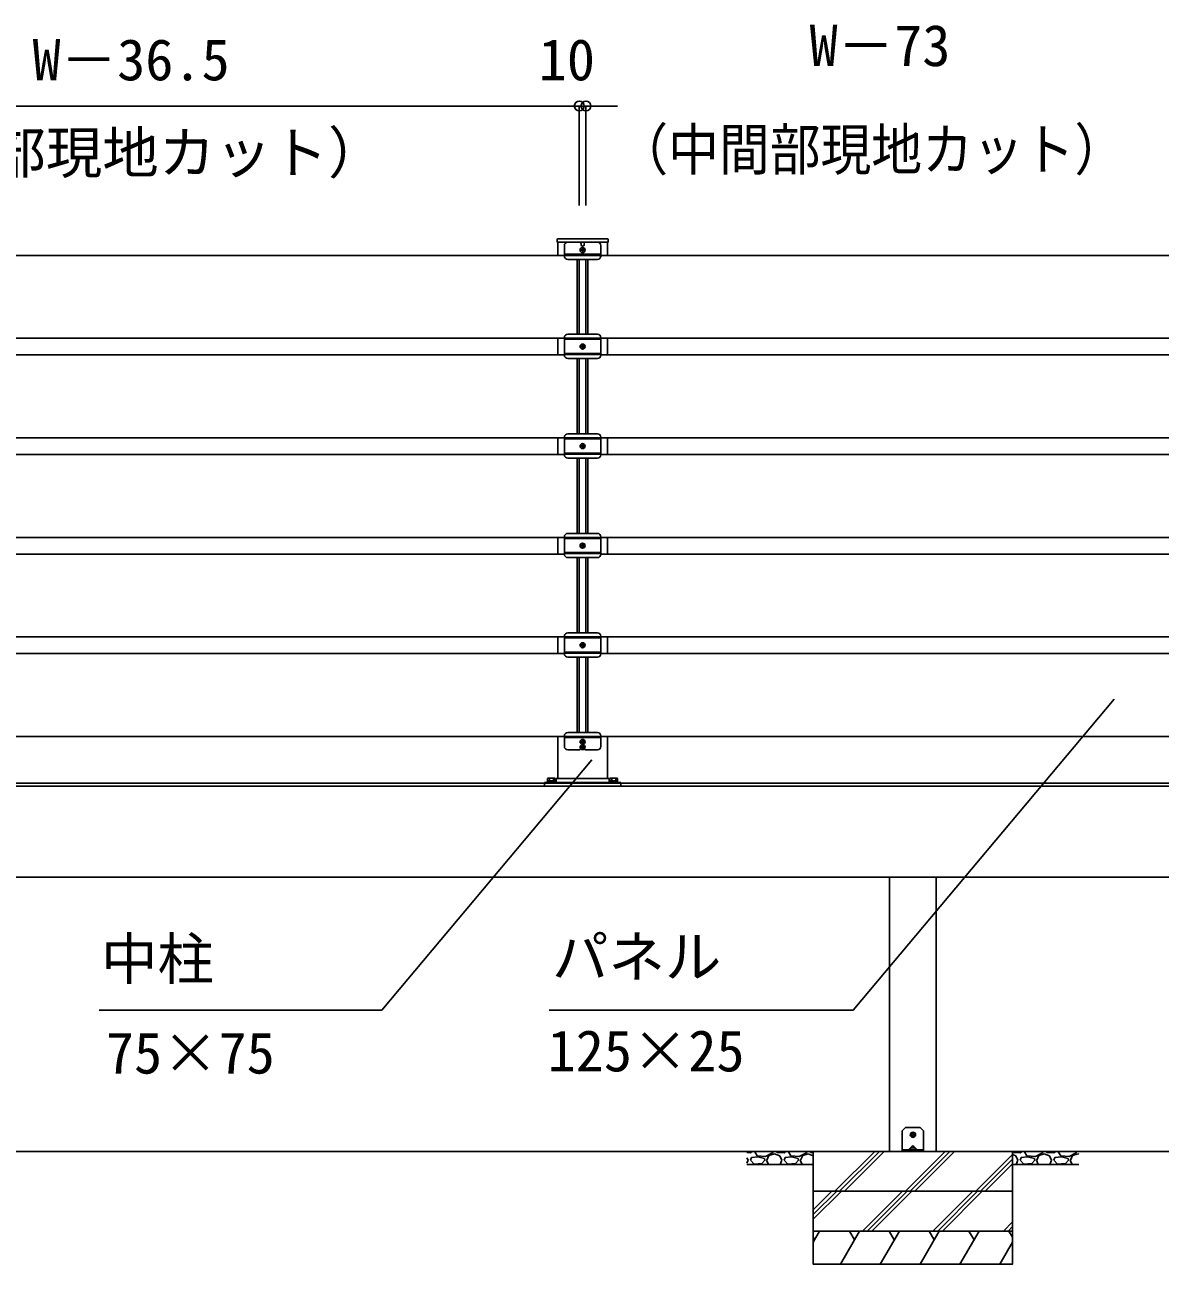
# Model space of a CAD drawing. Units: millimetres, scale not verified. Extents: x -4375 to 4375, y -6499 to 6473.
# Drawn here: x -1338 to 373, y 81 to 1948 of the extents above; entities that cross this region are included whole.
import ezdxf
from ezdxf.enums import TextEntityAlignment as Align

# ---------------------------------------------------------------- set-up
doc = ezdxf.new("R2010")
doc.units = ezdxf.units.MM
doc.header["$LTSCALE"] = 30
for name, color, linetype in [('0-2_YKK_13', 4, 'Continuous'), ('0-3_YKK_A1', 4, 'Continuous'), ('0-4_YKK_D', 6, 'Continuous')]:
    doc.layers.add(name, color=color, linetype=linetype)
doc.styles.add('ＭＳ ゴシック', font='')
doc.styles.get('ＭＳ ゴシック').set_extended_font_data('MS Gothic')

msp = doc.modelspace()

# ---------------------------------------------------------------- linework, layer by layer
at = {"layer": '0-2_YKK_13'}
for p, q in [((-16, 281.8), (-11.59, 286.21)), ((-16, 253.8), (-16, 281.8)), ((-10.17, 286.8), (10.17, 286.8)), ((11.59, 286.21), (16, 281.8)), ((16, 253.8), (16, 281.8)), ((-2.24, 276.3), (-1.14, 276.32)), ((-2.24, 275.3), (-1.14, 275.28)), ((-1.14, 276.32), (-0.62, 276.42)), ((-1.14, 275.28), (-0.62, 275.18)), ((-0.52, 276.94), (-0.62, 276.42)), ((-0.52, 274.66), (-0.62, 275.18)), ((-0.5, 278.04), (-0.52, 276.94)), ((-0.5, 273.56), (-0.52, 274.66)), ((0.5, 278.04), (0.52, 276.94)), ((0.5, 273.56), (0.52, 274.66)), ((0.52, 276.94), (0.62, 276.42)), ((0.52, 274.66), (0.62, 275.18)), ((1.14, 276.32), (0.62, 276.42)), ((1.14, 275.28), (0.62, 275.18)), ((2.24, 276.3), (1.14, 276.32)), ((2.24, 275.3), (1.14, 275.28)), ((-16, 253.8), (-16, 253.3)), ((-16, 253.3), (-16, 250.8)), ((-11.59, 253.3), (-16, 253.3)), ((-16, 250.8), (-11.59, 250.8)), ((-10.17, 253.3), (-11.59, 253.3)), ((-11.59, 253.3), (-11.59, 250.8)), ((-11.59, 250.8), (-10.17, 250.8)), ((-10.17, 253.3), (10.17, 253.3)), ((-10.17, 250.8), (10.17, 250.8)), ((-5.9, 253.8), (-1.44, 258.26)), ((-4, 254.22), (-4, 253.8)), ((3.5, 253.3), (-3.5, 253.3)), ((1.44, 258.26), (5.9, 253.8)), ((4, 254.22), (4, 253.8)), ((11.59, 253.3), (10.17, 253.3)), ((10.17, 250.8), (11.59, 250.8)), ((11.59, 250.8), (11.59, 253.3)), ((11.59, 250.8), (16, 250.8)), ((16, 253.3), (16, 253.8))]:
    msp.add_line(p, q, dxfattribs=at)
msp.add_lwpolyline([(16, 250.8), (16, 253.3), (11.59, 253.3)], dxfattribs=at)
msp.add_circle((0, 275.8), 4, dxfattribs=at)
for centre, radius, start, end in [((-10.17, 284.8), 2, 90, 135), ((10.17, 284.8), 2, 45, 90), ((0, 275.8), 2.3, 167.44414, 192.55586), ((0, 275.8), 2.3, 77.44414, 102.55586), ((0, 275.8), 2.3, 257.44414, 282.55586), ((0, 275.8), 2.3, 347.44414, 12.55586), ((-3, 254.22), 1, 126.03188, 180), ((-3.5, 253.8), 0.5, 180, 270), ((0, 250.1), 6.1, 53.96812, 126.03188), ((3.5, 253.8), 0.5, 270, 0), ((3, 254.22), 1, 0, 53.96812)]:
    msp.add_arc(centre, radius, start, end, dxfattribs=at)
for centre, major_axis, ratio, start_param, end_param in [((-5.4, 253.8), (-0.688, -0.425), 0.381966, 5.2659633, 6.8367597), ((0, 255.37), (0, -3.54), 0.707107, 2.5261129, 3.7570724), ((5.4, 253.8), (-0.688, 0.425), 0.381966, 2.5880183, 4.1588146)]:
    msp.add_ellipse(centre, major_axis=major_axis, ratio=ratio, start_param=start_param, end_param=end_param, dxfattribs=at)
at = {"layer": '0-3_YKK_A1'}
for p, q in [((-536, 1620.8), (-535.79, 1624.85)), ((-460.21, 1625.8), (-534.79, 1625.8)), ((-534.79, 1625.8), (-460.21, 1625.8)), ((-459, 1620.8), (-459.21, 1624.85)), ((-535, 1620.8), (-535, 1600.8)), ((-525, 1615.8), (-525, 1599.8)), ((-520, 1620.8), (-502.25, 1620.8)), ((-499.75, 1616.8), (-499.75, 1618.3)), ((-496.27, 1608.39), (-495.45, 1608.39)), ((-495.25, 1616.8), (-495.25, 1618.3)), ((-492.75, 1620.8), (-475, 1620.8)), ((-470, 1599.8), (-470, 1615.8)), ((-460, 1600.8), (-460, 1620.8)), ((-1670, 1600.8), (-525, 1600.8)), ((-527.5, 1600.8), (2.5, 1600.8)), ((-525, 1602.4), (-470, 1602.4)), ((-525, 1600.8), (-470, 1600.8)), ((-520, 1594.8), (-475, 1594.8)), ((-505.5, 1481.9), (-505.5, 1594.8)), ((-502.5, 1481.9), (-502.5, 1594.8)), ((-492.5, 1481.9), (-492.5, 1594.8)), ((-489.5, 1481.9), (-489.5, 1594.8)), ((532.5, 1600.8), (2.5, 1600.8)), ((-525, 1475.8), (-1670, 1475.8)), ((-535, 1475.8), (-535, 1450.8)), ((-535, 1475.8), (-535, 1450.8)), ((-525, 1450.4), (-525, 1476.9)), ((-525, 1475.9), (-470, 1475.9)), ((-520, 1481.9), (-475, 1481.9)), ((-470, 1476.9), (-470, 1450.4)), ((2.5, 1475.8), (-470, 1475.8)), ((-460, 1450.8), (-460, 1475.8)), ((2.5, 1475.8), (475, 1475.8)), ((-525, 1474.4), (-470, 1474.4)), ((-496.27, 1462.99), (-495.45, 1462.99)), ((-1670, 1450.8), (-525, 1450.8)), ((-525, 1452.9), (-470, 1452.9)), ((-525, 1451.4), (-470, 1451.4)), ((-520, 1445.4), (-475, 1445.4)), ((-505.5, 1331.9), (-505.5, 1445.4)), ((-502.5, 1331.9), (-502.5, 1445.4)), ((-492.5, 1331.9), (-492.5, 1445.4)), ((-489.5, 1331.9), (-489.5, 1445.4)), ((-470, 1450.8), (2.5, 1450.8)), ((475, 1450.8), (2.5, 1450.8)), ((-525, 1300.4), (-525, 1326.9)), ((-525, 1325.9), (-470, 1325.9)), ((-520, 1331.9), (-475, 1331.9)), ((-470, 1326.9), (-470, 1300.4)), ((-525, 1325.8), (-1670, 1325.8)), ((-535, 1325.8), (-535, 1300.8)), ((-535, 1325.8), (-535, 1300.8)), ((-525, 1324.4), (-470, 1324.4)), ((-496.27, 1312.99), (-495.45, 1312.99)), ((2.5, 1325.8), (-470, 1325.8)), ((-460, 1300.8), (-460, 1325.8)), ((2.5, 1325.8), (475, 1325.8)), ((-1670, 1300.8), (-525, 1300.8)), ((-525, 1302.9), (-470, 1302.9)), ((-525, 1301.4), (-470, 1301.4)), ((-520, 1295.4), (-475, 1295.4)), ((-505.5, 1181.9), (-505.5, 1295.4)), ((-502.5, 1181.9), (-502.5, 1295.4)), ((-492.5, 1181.9), (-492.5, 1295.4)), ((-489.5, 1181.9), (-489.5, 1295.4)), ((-470, 1300.8), (2.5, 1300.8)), ((475, 1300.8), (2.5, 1300.8)), ((-525, 1150.4), (-525, 1176.9)), ((-520, 1181.9), (-475, 1181.9)), ((-470, 1176.9), (-470, 1150.4)), ((-525, 1175.8), (-1670, 1175.8)), ((-535, 1175.8), (-535, 1150.8)), ((-535, 1175.8), (-535, 1150.8)), ((-525, 1175.9), (-470, 1175.9)), ((-525, 1174.4), (-470, 1174.4)), ((-496.27, 1162.99), (-495.45, 1162.99)), ((2.5, 1175.8), (-470, 1175.8)), ((-460, 1150.8), (-460, 1175.8)), ((2.5, 1175.8), (475, 1175.8)), ((-1670, 1150.8), (-525, 1150.8)), ((-525, 1152.9), (-470, 1152.9)), ((-525, 1151.4), (-470, 1151.4)), ((-520, 1145.4), (-475, 1145.4)), ((-505.5, 1031.9), (-505.5, 1145.4)), ((-502.5, 1031.9), (-502.5, 1145.4)), ((-492.5, 1031.9), (-492.5, 1145.4)), ((-489.5, 1031.9), (-489.5, 1145.4)), ((-470, 1150.8), (2.5, 1150.8)), ((475, 1150.8), (2.5, 1150.8)), ((-520, 1031.9), (-475, 1031.9)), ((-525, 1025.8), (-1670, 1025.8)), ((-535, 1025.8), (-535, 1000.8)), ((-535, 1025.8), (-535, 1000.8)), ((-525, 1000.4), (-525, 1026.9)), ((-525, 1025.9), (-470, 1025.9)), ((-525, 1024.4), (-470, 1024.4)), ((-496.27, 1012.99), (-495.45, 1012.99)), ((-470, 1026.9), (-470, 1000.4)), ((2.5, 1025.8), (-470, 1025.8)), ((-460, 1000.8), (-460, 1025.8)), ((2.5, 1025.8), (475, 1025.8)), ((-1670, 1000.8), (-525, 1000.8)), ((-525, 1002.9), (-470, 1002.9)), ((-525, 1001.4), (-470, 1001.4)), ((-520, 995.4), (-475, 995.4)), ((-505.5, 881.8), (-505.5, 995.4)), ((-502.5, 881.8), (-502.5, 995.4)), ((-492.5, 881.8), (-492.5, 995.4)), ((-489.5, 881.8), (-489.5, 995.4)), ((-470, 1000.8), (2.5, 1000.8)), ((475, 1000.8), (2.5, 1000.8)), ((-520, 881.8), (-475, 881.8)), ((-525, 875.8), (-1670, 875.8)), ((-535, 875.8), (-535, 812.8)), ((-535, 875.8), (-535, 812.8)), ((-525, 860.8), (-525, 876.8)), ((-525, 875.8), (-470, 875.8)), ((-525, 874.2), (-470, 874.2)), ((-496.27, 868.21), (-495.45, 868.21)), ((-496.27, 860.21), (-495.45, 860.21)), ((-470, 876.8), (-470, 860.8)), ((-470, 875.8), (2.5, 875.8)), ((-460, 812.8), (-460, 875.8)), ((475, 875.8), (2.5, 875.8)), ((-520, 855.8), (-502.25, 855.8)), ((-492.75, 855.8), (-475, 855.8)), ((1824.5, 805.8), (-1824.5, 805.8)), ((-555, 806.8), (-440, 806.8)), ((-555, 806.8), (-555, 805.8)), ((-555, 805.8), (-555, 800.8)), ((-549.5, 813), (-550.27, 812.55)), ((-550.27, 812.55), (-550.27, 809)), ((-538.73, 809), (-550.27, 809)), ((-539.5, 813), (-549.5, 813)), ((-547.39, 812.55), (-547.39, 809)), ((-541.61, 812.55), (-541.61, 809)), ((-539.5, 813), (-538.73, 812.55)), ((-538.73, 812.55), (-538.73, 809)), ((-537.5, 812.8), (-537.5, 806.8)), ((-537.5, 812.8), (-457.5, 812.8)), ((-457.5, 812.8), (-457.5, 806.8)), ((-455.5, 813), (-456.27, 812.55)), ((-456.27, 812.55), (-456.27, 809)), ((-444.73, 809), (-456.27, 809)), ((-445.5, 813), (-455.5, 813)), ((-453.39, 812.55), (-453.39, 809)), ((-447.61, 812.55), (-447.61, 809)), ((-445.5, 813), (-444.73, 812.55)), ((-444.73, 812.55), (-444.73, 809)), ((-440, 806.8), (-440, 805.8)), ((-440, 805.8), (-440, 800.8)), ((1824.5, 800.8), (-1824.5, 800.8)), ((1824.5, 663.8), (-1824.5, 663.8)), ((-35.08, 663.8), (-35.08, 250.8)), ((35, 663.8), (35, 250.8)), ((-1988.46, 250.8), (2468.14, 250.8)), ((-150, 250.8), (-250, 250.8)), ((-250, 248.95), (-244.77, 248.7)), ((-244.77, 248.7), (-242.06, 250.8)), ((-238.16, 250.23), (-237.65, 250.8)), ((-234.61, 244.13), (-238.16, 250.23)), ((-221.91, 243.12), (-234.61, 244.13)), ((-211.24, 248.7), (-221.91, 243.12)), ((-219.88, 237.53), (-216.83, 244.64)), ((-216.83, 244.64), (-208.7, 247.18)), ((-210.64, 250.8), (-211.24, 248.7)), ((-208.7, 247.18), (-200.57, 244.13)), ((-205.31, 250.8), (-204.64, 249.21)), ((-204.64, 249.21), (-193.97, 248.7)), ((-200.57, 244.13), (-197.52, 237.53)), ((-193.97, 248.7), (-191.26, 250.8)), ((-187.36, 250.23), (-186.85, 250.8)), ((-183.81, 244.13), (-187.36, 250.23)), ((-171.11, 243.12), (-183.81, 244.13)), ((-160.44, 248.7), (-171.11, 243.12)), ((-169.08, 237.53), (-166.03, 244.64)), ((-166.03, 244.64), (-157.9, 247.18)), ((-159.84, 250.8), (-160.44, 248.7)), ((-157.9, 247.18), (-150, 244.22)), ((-154.51, 250.8), (-153.84, 249.21)), ((-153.84, 249.21), (-150, 249.03)), ((-150, 250.14), (-149.34, 250.8)), ((-117.41, 190.8), (-57.41, 250.8)), ((-110.34, 190.8), (-50.34, 250.8)), ((-103.27, 190.8), (-43.27, 250.8)), ((-35.08, 250.8), (35.08, 250.8)), ((-11.35, 190.8), (48.65, 250.8)), ((-4.28, 190.8), (55.72, 250.8)), ((2.79, 190.8), (62.79, 250.8)), ((94.72, 190.8), (150, 246.08)), ((150, 250.8), (250, 250.8)), ((150, 246.02), (155.03, 244.13)), ((150.29, 250.8), (150.96, 249.21)), ((150.96, 249.21), (161.63, 248.7)), ((155.03, 244.13), (158.08, 237.53)), ((161.63, 248.7), (164.34, 250.8)), ((168.24, 250.23), (168.75, 250.8)), ((171.79, 244.13), (168.24, 250.23)), ((184.49, 243.12), (171.79, 244.13)), ((195.16, 248.7), (184.49, 243.12)), ((186.52, 237.53), (189.57, 244.64)), ((189.57, 244.64), (197.7, 247.18)), ((195.76, 250.8), (195.16, 248.7)), ((197.7, 247.18), (205.83, 244.13)), ((201.09, 250.8), (201.76, 249.21)), ((201.76, 249.21), (212.43, 248.7)), ((205.83, 244.13), (208.88, 237.53)), ((212.43, 248.7), (215.14, 250.8)), ((219.04, 250.23), (219.55, 250.8)), ((222.59, 244.13), (219.04, 250.23)), ((235.29, 243.12), (222.59, 244.13)), ((245.96, 248.7), (235.29, 243.12)), ((237.32, 237.53), (240.37, 244.64)), ((240.37, 244.64), (248.5, 247.18)), ((246.56, 250.8), (245.96, 248.7)), ((248.5, 247.18), (250, 246.62)), ((-250, 241.16), (-248.32, 237.53)), ((-250, 232.84), (-248.32, 237.53)), ((-150, 230.8), (-250, 230.8)), ((-244.77, 237.53), (-243.24, 241.59)), ((-239.18, 231.43), (-244.77, 237.53)), ((-233.59, 242.61), (-243.24, 241.59)), ((-227.5, 232.45), (-239.18, 231.43)), ((-223.43, 240.07), (-233.59, 242.61)), ((-222.92, 237.53), (-227.5, 232.45)), ((-222.92, 237.53), (-223.43, 240.07)), ((-220.38, 237.53), (-217.5, 230.8)), ((-199.93, 230.8), (-197.52, 237.53)), ((-193.97, 237.53), (-192.44, 241.59)), ((-188.38, 231.43), (-193.97, 237.53)), ((-182.79, 242.61), (-192.44, 241.59)), ((-176.7, 232.45), (-188.38, 231.43)), ((-172.63, 240.07), (-182.79, 242.61)), ((-172.12, 237.53), (-176.7, 232.45)), ((-172.12, 237.53), (-172.63, 240.07)), ((-169.58, 237.53), (-166.7, 230.8)), ((101.79, 190.8), (150, 239.01)), ((108.86, 190.8), (150, 231.94)), ((150, 230.8), (250, 230.8)), ((155.67, 230.8), (158.08, 237.53)), ((161.63, 237.53), (163.16, 241.59)), ((167.22, 231.43), (161.63, 237.53)), ((172.81, 242.61), (163.16, 241.59)), ((178.9, 232.45), (167.22, 231.43)), ((182.97, 240.07), (172.81, 242.61)), ((183.48, 237.53), (178.9, 232.45)), ((183.48, 237.53), (182.97, 240.07)), ((186.02, 237.53), (188.9, 230.8)), ((206.47, 230.8), (208.88, 237.53)), ((212.43, 237.53), (213.96, 241.59)), ((218.02, 231.43), (212.43, 237.53)), ((223.61, 242.61), (213.96, 241.59)), ((229.7, 232.45), (218.02, 231.43)), ((233.77, 240.07), (223.61, 242.61)), ((234.28, 237.53), (229.7, 232.45)), ((234.28, 237.53), (233.77, 240.07)), ((236.82, 237.53), (239.7, 230.8)), ((150, 190.8), (-150, 190.8)), ((-150, 162.69), (-121.89, 190.8)), ((-150, 155.62), (-114.82, 190.8)), ((-150, 148.55), (-107.75, 190.8)), ((-75.83, 130.8), (-15.83, 190.8)), ((-68.76, 130.8), (-8.76, 190.8)), ((-61.69, 130.8), (-1.69, 190.8)), ((30.24, 130.8), (90.24, 190.8)), ((37.31, 130.8), (97.31, 190.8)), ((44.38, 130.8), (104.38, 190.8)), ((-150, 114.26), (-140.45, 130.8)), ((-109.28, 80.8), (-80.41, 130.8)), ((-95.63, 130.8), (-88.02, 117.62)), ((-49.23, 80.8), (-20.36, 130.8)), ((-35.59, 130.8), (-27.97, 117.62)), ((10.81, 80.8), (39.68, 130.8)), ((24.46, 130.8), (32.07, 117.62)), ((70.86, 80.8), (99.72, 130.8)), ((84.5, 130.8), (92.11, 117.62)), ((136.3, 130.8), (150, 144.5)), ((143.37, 130.8), (150, 137.43)), ((144.55, 130.8), (150, 121.36)), ((-150, 120.97), (-148.06, 117.62)), ((130.9, 80.8), (150, 113.88))]:
    msp.add_line(p, q, dxfattribs=at)
for points in [[(-459, 1620.8), (-536, 1620.8), (-535.79, 1624.85)], [(-536, 1620.8), (-459, 1620.8), (-459.21, 1624.85)], [(-498.73, 1609.21), (-499.55, 1609.21), (-499.55, 1608.39), (-498.73, 1608.39)], [(-497.09, 1610.03), (-497.09, 1610.85), (-497.91, 1610.85), (-497.91, 1610.03)], [(-497.91, 1607.57), (-497.91, 1606.75), (-497.09, 1606.75), (-497.09, 1607.57)], [(-495.45, 1608.39), (-495.45, 1609.21), (-496.27, 1609.21)], [(-498.73, 1463.81), (-499.55, 1463.81), (-499.55, 1462.99), (-498.73, 1462.99)], [(-497.09, 1464.63), (-497.09, 1465.45), (-497.91, 1465.45), (-497.91, 1464.63)], [(-497.91, 1462.17), (-497.91, 1461.35), (-497.09, 1461.35), (-497.09, 1462.17)], [(-495.45, 1462.99), (-495.45, 1463.81), (-496.27, 1463.81)], [(-498.73, 1313.81), (-499.55, 1313.81), (-499.55, 1312.99), (-498.73, 1312.99)], [(-497.09, 1314.63), (-497.09, 1315.45), (-497.91, 1315.45), (-497.91, 1314.63)], [(-497.91, 1312.17), (-497.91, 1311.35), (-497.09, 1311.35), (-497.09, 1312.17)], [(-495.45, 1312.99), (-495.45, 1313.81), (-496.27, 1313.81)], [(-498.73, 1163.81), (-499.55, 1163.81), (-499.55, 1162.99), (-498.73, 1162.99)], [(-497.09, 1164.63), (-497.09, 1165.45), (-497.91, 1165.45), (-497.91, 1164.63)], [(-497.91, 1162.17), (-497.91, 1161.35), (-497.09, 1161.35), (-497.09, 1162.17)], [(-495.45, 1162.99), (-495.45, 1163.81), (-496.27, 1163.81)], [(-498.73, 1013.81), (-499.55, 1013.81), (-499.55, 1012.99), (-498.73, 1012.99)], [(-497.09, 1014.63), (-497.09, 1015.45), (-497.91, 1015.45), (-497.91, 1014.63)], [(-497.91, 1012.17), (-497.91, 1011.35), (-497.09, 1011.35), (-497.09, 1012.17)], [(-495.45, 1012.99), (-495.45, 1013.81), (-496.27, 1013.81)], [(-498.73, 867.39), (-499.55, 867.39), (-499.55, 868.21), (-498.73, 868.21)], [(-498.73, 859.39), (-499.55, 859.39), (-499.55, 860.21), (-498.73, 860.21)], [(-497.91, 869.03), (-497.91, 869.85), (-497.09, 869.85), (-497.09, 869.03)], [(-497.09, 866.57), (-497.09, 865.75), (-497.91, 865.75), (-497.91, 866.57)], [(-497.91, 861.03), (-497.91, 861.85), (-497.09, 861.85), (-497.09, 861.03)], [(-495.45, 868.21), (-495.45, 867.39), (-496.27, 867.39)], [(-495.45, 860.21), (-495.45, 859.39), (-496.27, 859.39)], [(-497.09, 858.57), (-497.09, 857.75), (-497.91, 857.75), (-497.91, 858.57)], [(150, 190.8), (-150, 190.8), (150, 190.8)], [(150, 190.8), (150, 130.8), (-150, 130.8), (-150, 190.8)]]:
    msp.add_lwpolyline(points, dxfattribs=at)
for points in [[(-538, 807.8), (-538, 806.8), (-551, 806.8), (-551, 807.8)], [(-538.92, 807.8), (-550.07, 807.8), (-550.07, 809), (-538.92, 809)], [(-444, 807.8), (-444, 806.8), (-457, 806.8), (-457, 807.8)], [(-444.92, 807.8), (-456.07, 807.8), (-456.07, 809), (-444.92, 809)], [(150, 250.8), (-150, 250.8), (-150, 190.8), (150, 190.8)], [(-150, 130.8), (150, 130.8), (150, 80.8), (-150, 80.8)]]:
    msp.add_lwpolyline(points, close=True, dxfattribs=at)
for centre in [(-497.5, 1608.8), (-497.5, 1463.4), (-497.5, 1313.4), (-497.5, 1163.4), (-497.5, 1013.4), (-497.5, 867.8), (-497.5, 859.8)]:
    msp.add_circle(centre, 3.75, dxfattribs=at)
for centre, radius, start, end in [((-534.79, 1624.8), 1, 90, 177), ((-534.79, 1624.8), 1, 90, 177), ((-460.21, 1624.8), 1, 3, 90), ((-460.21, 1624.8), 1, 3, 90), ((-520, 1615.8), 5, 90, 180), ((-502.25, 1618.3), 2.5, 0, 90), ((-497.5, 1616.8), 2.25, 180, 0), ((-498.73, 1610.03), 0.82, 270, 0), ((-498.73, 1607.57), 0.82, 0, 90), ((-496.27, 1610.03), 0.82, 180, 270), ((-496.27, 1607.57), 0.82, 90, 180), ((-492.75, 1618.3), 2.5, 90, 180), ((-475, 1615.8), 5, 0, 90), ((-520, 1599.8), 5, 180, 270), ((-475, 1599.8), 5, 270, 0), ((-520, 1476.9), 5, 90, 180), ((-475, 1476.9), 5, 0, 90), ((-498.73, 1464.63), 0.82, 270, 0), ((-498.73, 1462.17), 0.82, 0, 90), ((-496.27, 1464.63), 0.82, 180, 270), ((-496.27, 1462.17), 0.82, 90, 180), ((-520, 1450.4), 5, 180, 270), ((-475, 1450.4), 5, 270, 0), ((-520, 1326.9), 5, 90, 180), ((-475, 1326.9), 5, 0, 90), ((-498.73, 1314.63), 0.82, 270, 0), ((-498.73, 1312.17), 0.82, 0, 90), ((-496.27, 1314.63), 0.82, 180, 270), ((-496.27, 1312.17), 0.82, 90, 180), ((-520, 1300.4), 5, 180, 270), ((-475, 1300.4), 5, 270, 0), ((-520, 1176.9), 5, 90, 180), ((-475, 1176.9), 5, 0, 90), ((-498.73, 1164.63), 0.82, 270, 0), ((-498.73, 1162.17), 0.82, 0, 90), ((-496.27, 1164.63), 0.82, 180, 270), ((-496.27, 1162.17), 0.82, 90, 180), ((-520, 1150.4), 5, 180, 270), ((-475, 1150.4), 5, 270, 0), ((-520, 1026.9), 5, 90, 180), ((-475, 1026.9), 5, 0, 90), ((-498.73, 1014.63), 0.82, 270, 0), ((-498.73, 1012.17), 0.82, 0, 90), ((-496.27, 1014.63), 0.82, 180, 270), ((-496.27, 1012.17), 0.82, 90, 180), ((-520, 1000.4), 5, 180, 270), ((-475, 1000.4), 5, 270, 0), ((-520, 876.8), 5, 90, 180), ((-475, 876.8), 5, 0, 90), ((-520, 860.8), 5, 180, 270), ((-498.73, 869.03), 0.82, 270, 0), ((-498.73, 866.57), 0.82, 0, 90), ((-498.73, 861.03), 0.82, 270, 0), ((-498.73, 858.57), 0.82, 0, 90), ((-496.27, 869.03), 0.82, 180, 270), ((-496.27, 866.57), 0.82, 90, 180), ((-496.27, 861.03), 0.82, 180, 270), ((-496.27, 858.57), 0.82, 90, 180), ((-475, 860.8), 5, 270, 0), ((-502.25, 858.3), 2.5, 270, 330.56993), ((-492.75, 858.3), 2.5, 209.43007, 270), ((-548.83, 810.44), 2.56, 55.61708, 124.38292), ((-544.5, 803.45), 9.55, 72.41276, 107.58724), ((-540.17, 810.44), 2.56, 55.61708, 124.38292), ((-454.83, 810.44), 2.56, 55.61708, 124.38292), ((-450.5, 803.45), 9.55, 72.41276, 107.58724), ((-446.17, 810.44), 2.56, 55.61708, 124.38292)]:
    msp.add_arc(centre, radius, start, end, dxfattribs=at)
at = {"layer": '0-4_YKK_D'}
for p, q in [((-1729, 1825.8), (-502.5, 1825.8)), ((-502.5, 1825.8), (-532.5, 1825.8)), ((-502.5, 1675.8), (-502.5, 1826.8)), ((-502.5, 1675.8), (-502.5, 1826.8)), ((-502.5, 1825.8), (-492.5, 1825.8)), ((-492.5, 1675.8), (-492.5, 1826.8)), ((-492.5, 1675.8), (-492.5, 1826.8)), ((-492.5, 1825.8), (-462.5, 1825.8)), ((-492.5, 1825.8), (-445.19, 1825.8))]:
    msp.add_line(p, q, dxfattribs=at)
for points in [[(303.17, 932.15), (-89.83, 463.8), (-547.7, 463.8)], [(-483.83, 840.67), (-800.06, 463.8), (-1225.49, 463.8)]]:
    msp.add_lwpolyline(points, dxfattribs=at)
for centre in [(-502.5, 1825.8), (-502.5, 1825.8), (-492.5, 1825.8), (-492.5, 1825.8)]:
    msp.add_circle(centre, 7.5, dxfattribs=at)

# ---------------------------------------------------------------- texts
at = {"layer": '0-4_YKK_D', "style": 'ＭＳ ゴシック'}
for s, p in [('W－73', (-155.65, 1867.17)), ('W－36.5', (-1326.08, 1845.8)), ('10', (-563.66, 1845.8)), ('（端部現地カット）', (-1561.03, 1705.83)), ('中柱', (-1222.84, 491)), ('パネル', (-543.55, 494.28)), ('125×25', (-550.31, 352.61)), ('75×75', (-1215.6, 349.33))]:
    msp.add_text(s, height=62.32, dxfattribs=at).set_placement(p, align=Align.BOTTOM_LEFT)
at = {"layer": '0-4_YKK_D', "style": 'ＭＳ ゴシック', "width": 0.9}
msp.add_text('（中間部現地カット）', height=62.32, dxfattribs=at).set_placement((-445.18, 1710.53), align=Align.BOTTOM_LEFT)

doc.saveas('drawing.dxf')
